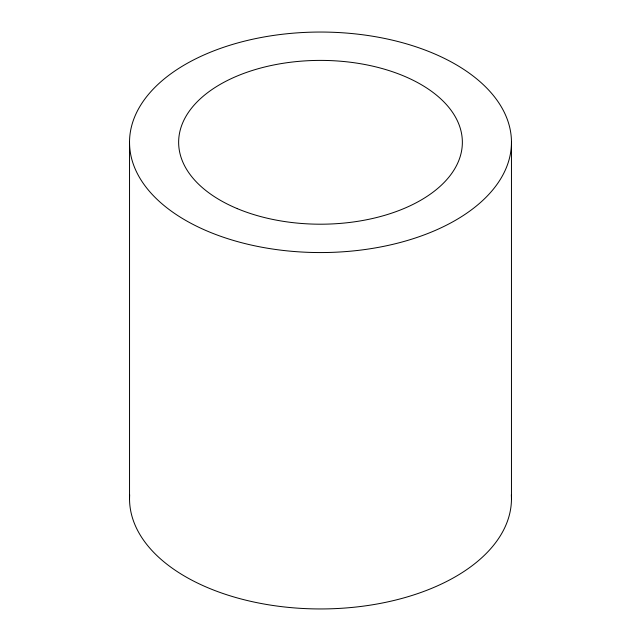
<?xml version="1.0" encoding="UTF-8"?>
<svg xmlns="http://www.w3.org/2000/svg" width="641" height="641" viewBox="0 0 641 641"><rect width="100%" height="100%" fill="white"/><g stroke="black" fill="none" stroke-linecap="round" stroke-linejoin="round"><path stroke-width="0.96" d="M511.462 142.302A190.962 110.252 0 0 1 225.015 237.787A190.962 110.252 0 0 1 225.015 46.817A190.962 110.252 0 0 1 511.462 142.302L511.462 498.698M129.538 142.302L129.538 498.698M511.342 494.764A190.962 110.252 0 0 1 320.5 608.95A190.962 110.252 0 0 1 129.658 494.764M237.258 208.621A141.861 81.904 0 0 0 461.6 150.763A141.861 81.904 0 0 0 262.634 67.521A141.861 81.904 0 0 0 237.258 208.621"/></g></svg>
